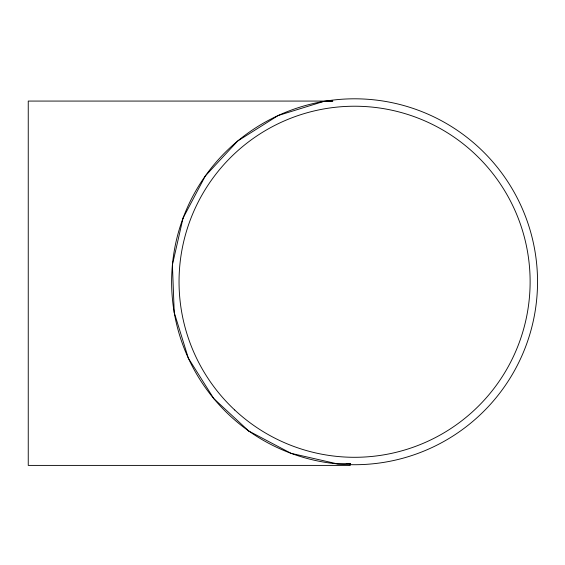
<?xml version="1.0" encoding="UTF-8"?>
<svg xmlns="http://www.w3.org/2000/svg" width="565" height="565" viewBox="0 0 565 565"><rect width="100%" height="100%" fill="white"/><g stroke="black" fill="none" stroke-linecap="round" stroke-linejoin="round"><path stroke-width="0.85" d="M346.677 463.59L350.251 463.59M183.004 218.238L172.41 264.815L174.232 312.537L188.343 358.168L213.782 398.593L248.819 431.053L291.06 453.335L337.63 463.929L350.251 463.448L350.251 465.405L28.25 465.405L28.25 101.071L332.849 101.071L323.802 101.41L278.178 115.521L237.752 140.96L205.293 175.998L183.004 218.238M248.819 431.053A182.954 182.954 0 0 0 536.75 298.708A182.954 182.954 0 0 0 278.178 115.521A182.954 182.954 0 0 0 248.819 431.053M234.743 410.028A175.538 175.538 0 0 0 525.584 321.407A175.538 175.538 0 0 0 303.412 113.847A175.538 175.538 0 0 0 234.743 410.028"/></g></svg>
